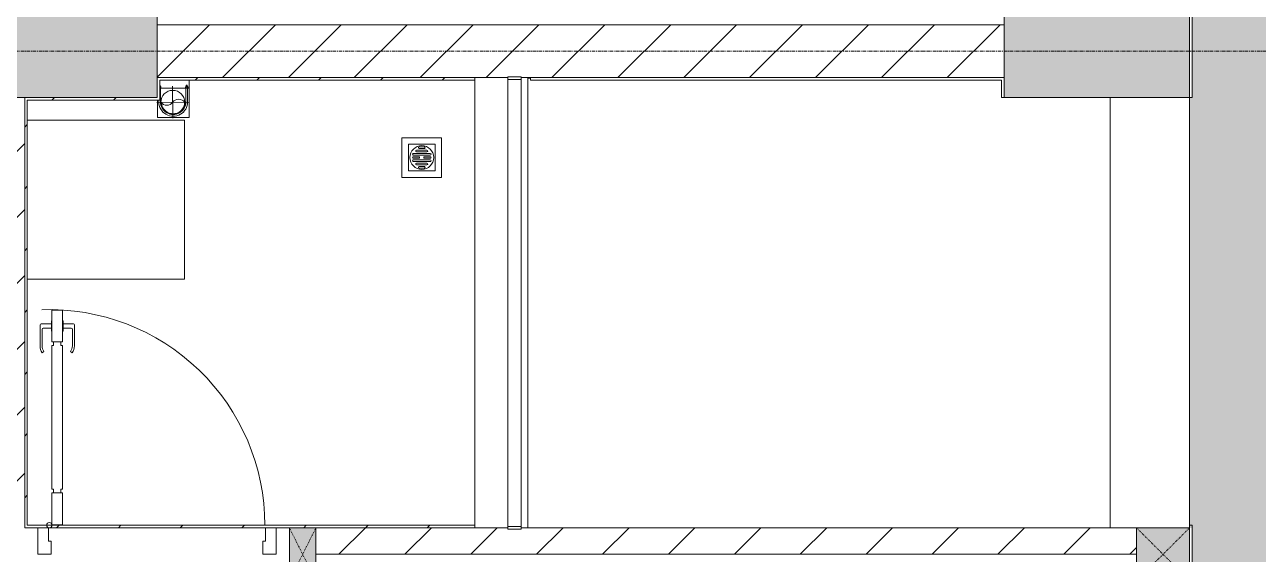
# Model space of a CAD drawing. Header units: millimetres. Extents: x 5357 to 259384, y -16348 to 109893.
# Drawn here: x 122853 to 127512, y 68037 to 70037 of the extents above; entities that cross this region are included whole.
import ezdxf

# ---------------------------------------------------------------- set-up
doc = ezdxf.new("R2010")
doc.units = ezdxf.units.MM
for name, pattern in [('Dash', [6, 3, -3]), ('Grid Line', [22.225, 12.7, -3.175, 3.175, -3.175]), ('IMPORT-CENTER _3_', [10.16, 6.35, -1.27, 1.27, -1.27])]:
    doc.linetypes.add(name, pattern=pattern)
for name, color, linetype, lineweight in [('0-1', 7, 'Continuous', 5), ('A-DETL-GENF-1', 53, 'Continuous', 9), ('A-DOOR-1', 254, 'Continuous', 9), ('A-DOOR-2', 53, 'Continuous', 9), ('A-FLOR-1', 53, 'Continuous', 9), ('A-FLOR-HRAL-1', 254, 'Continuous', 9), ('A-FLOR-HRAL-2', 53, 'Continuous', 9), ('A-FLOR-PATT', 8, 'Continuous', 9), ('A-WALL-1', 9, 'Continuous', 18), ('A-WALL-2', 53, 'Continuous', 9), ('A-WALL-3', 113, 'Continuous', 18), ('A-WALL-PATT', 111, 'Continuous', 9), ('A-WALL-PATT-1', 10, 'Continuous', 9), ('A-WALL-PATT-2', 53, 'Continuous', 9), ('G-IMPT', 8, 'Continuous', 9), ('G-IMPT-1', 254, 'Continuous', 9), ('G-IMPT-2', 8, 'IMPORT-CENTER _3_', 9), ('I-FURN-1', 254, 'Continuous', 9), ('I-WALL-1', 9, 'Continuous', 18), ('I-WALL-3', 2, 'Continuous', 18), ('M-EQPM', 50, 'Continuous', 9), ('S-BEAM-1', 53, 'Continuous', 9), ('S-COLS-1', 253, 'Continuous', 5), ('S-COLS-2', 9, 'Continuous', 18), ('S-COLS-3', 53, 'Continuous', 9), ('S-COLS-4', 254, 'Continuous', 9), ('S-COLS-5', 52, 'Continuous', 18), ('S-COLS-6', 52, 'Dash', 9), ('S-COLS-HDLN', 52, 'Dash', 9), ('S-COLS-HDLN-1', 53, 'Dash', 9), ('S-GRID-1', 1, 'Grid Line', 9)]:
    doc.layers.add(name, color=color, linetype=linetype, lineweight=lineweight)
pattern_1 = [(45, (0, 0), (-116.67262, 116.67262), [])]
pattern_2 = [(45, (0, 0), (-124.4508, 124.4508), [])]

# ---------------------------------------------------------------- blocks, each defined once
blk = doc.blocks.new('NCV_TKTC_KET CAU_rvt-1-TKCS_MB CẢNH QUAN CÂY XANH')
at = {"layer": 'S-COLS-1'}
for points in [[(123352.6, 69761.9), (123352.6, 70111.9), (122052.6, 70111.9), (122052.6, 69761.9), (122769.2, 69761.9)], [(127227.6, 69761.9), (127252.6, 69761.9), (127252.6, 70111.9), (127227.6, 70111.9), (127227.6, 70106.9), (127177.6, 70106.9), (127177.6, 70111.9), (126552.6, 70111.9), (126552.6, 69761.9), (127177.6, 69761.9)]]:
    blk.add_hatch(color=256, dxfattribs=at).paths.add_polyline_path(points)
at = {"layer": 'A-FLOR-1'}
for p, q in [((124752.6, 69835.3), (124762.6, 69835.3)), ((127252.5, 68136.9), (127252.5, 69761.9))]:
    blk.add_line(p, q, dxfattribs=at)
at = {"layer": 'S-BEAM-1'}
for p, q in [((126952.6, 69761.9), (126952.6, 68136.9)), ((127252.6, 68136.9), (127252.6, 69761.9))]:
    blk.add_line(p, q, dxfattribs=at)
at = {"layer": 'S-COLS-2'}
for p, q in [((123352.6, 69761.9), (123352.6, 70111.9)), ((126552.6, 70111.9), (126552.6, 69761.9)), ((127252.6, 69761.9), (127252.6, 70111.9)), ((122052.6, 69761.9), (123352.6, 69761.9)), ((126552.6, 69761.9), (127252.6, 69761.9))]:
    blk.add_line(p, q, dxfattribs=at)
blk = doc.blocks.new('MAY GIAT - MAY GIAT_dwg-V70-TKCS_MB CẢNH QUAN CÂY XANH')
at = {"layer": 'G-IMPT-1'}
blk.add_line((5, 596.6), (5, 2.3), dxfattribs=at)
at = {"layer": 'G-IMPT-1', "flags": 128}
blk.add_lwpolyline([(605, 2.3), (605, 596.6), (5, 596.6)], dxfattribs=at)
blk = doc.blocks.new('MAY GIAT - MAY GIAT-V140-TKCS_MB CẢNH QUAN CÂY XANH')
at = {"layer": 'I-FURN-1'}
for p, q in [((5, -596.6), (5, -2.3)), ((605, -2.3), (605, -596.6)), ((605, -596.6), (5, -596.6))]:
    blk.add_line(p, q, dxfattribs=at)
at = {"extrusion": (0, 0, -1), "zscale": -1, "rotation": 180}
blk.add_blockref('MAY GIAT - MAY GIAT_dwg-V70-TKCS_MB CẢNH QUAN CÂY XANH', (0, 0), dxfattribs=at)
blk = doc.blocks.new('Railing - 50 x 10mm-457210-TKCS_MB CẢNH QUAN CÂY XANH')
at = {"layer": 'A-FLOR-HRAL-2'}
for p, q in [((25, 5), (-25, 5)), ((-25, 5), (-25, -5)), ((25, -5), (25, 5)), ((-25, -5), (25, -5))]:
    blk.add_line(p, q, dxfattribs=at)
blk = doc.blocks.new('Railing - Railing-1032603-TKCS_MB CẢNH QUAN CÂY XANH')
at = {"layer": 'A-FLOR-HRAL-2'}
for p, q in [((101769.1, 60569.6), (101769.1, 58880.8)), ((101819.1, 58880.8), (101819.1, 60569.6))]:
    blk.add_line(p, q, dxfattribs=at)
at = {"extrusion": (0, 0, -1), "zscale": -1}
for p in [(-101794.1, 60574.6), (-101794.1, 58875.8)]:
    blk.add_blockref('Railing - 50 x 10mm-457210-TKCS_MB CẢNH QUAN CÂY XANH', p, dxfattribs=at)
blk = doc.blocks.new('DOOR_CW_01 CANH MO-PANEL KINH - DIG_01-900x2200-CỬA NHÔM KÍNH-400868-TKCS_MB CẢNH QUAN CÂY XANH')
at = {"layer": 'A-DETL-GENF-1'}
for p, q in [((-397, 872), (-357, 872)), ((-397, 752), (-397, 872)), ((-357, 872), (-357, 752)), ((-442, 737), (-442, 816.5)), ((-399, 820.5), (-438, 820.5)), ((-434, 799.5), (-434, 737)), ((-399, 803.5), (-430, 803.5)), ((-399, 831.8), (-397, 831.8)), ((-399, 792.2), (-399, 831.8)), ((-397, 792.2), (-399, 792.2)), ((-397, 792.2), (-397, 831.8)), ((-357, 792.2), (-357, 831.8)), ((-355, 831.8), (-357, 831.8)), ((-357, 792.2), (-355, 792.2)), ((-355, 792.2), (-355, 831.8)), ((-355, 820.5), (-316, 820.5)), ((-355, 803.5), (-324, 803.5)), ((-320, 799.5), (-320, 737)), ((-312, 737), (-312, 816.5)), ((-357, 752), (-397, 752)), ((-363, 752), (-391, 752)), ((-391, 752), (-391, 738)), ((-363, 738), (-363, 752)), ((-433.9, 711.2), (-427.3, 715.8)), ((-397, 738), (-391, 738)), ((-397, 738), (-397, 196)), ((-357, 738), (-363, 738)), ((-357, 196), (-357, 738)), ((-320.1, 711.2), (-326.7, 715.8)), ((-397, 196), (-391, 196)), ((-391, 196), (-391, 182)), ((-357, 196), (-363, 196)), ((-363, 182), (-363, 196)), ((-357, 182), (-397, 182)), ((-397, 182), (-397, 62)), ((-391, 182), (-363, 182)), ((-357, 62), (-357, 182)), ((-397, 62), (-357, 62))]:
    blk.add_line(p, q, dxfattribs=at)
blk.add_circle((-407, 60), 10, dxfattribs=at)
for centre, radius, start, end in [((-407, 60), 814, 360, 92), ((-438, 816.5), 4, 90, 180), ((-430, 799.5), 4, 90, 180), ((-324, 799.5), 4, 360, 90), ((-316, 816.5), 4, 0, 90), ((-397, 737), 45, 180, 215), ((-397, 737), 37, 180, 215), ((-357, 737), 37, 325, 0), ((-357, 737), 45, 325, 0)]:
    blk.add_arc(centre, radius, start, end, dxfattribs=at)
at = {"layer": 'A-DOOR-2'}
for p, q in [((-410, 50), (-450, 50)), ((-450, 50), (-450, -50)), ((-410, 0), (-410, 50)), ((-407, 50), (-382, 50)), ((450, 50), (410, 50)), ((410, 50), (410, 0)), ((450, -50), (450, 50)), ((-400, 0), (-410, 0)), ((-400, -50), (-400, 0)), ((410, 0), (400, 0)), ((400, 0), (400, -50)), ((-450, -50), (-400, -50)), ((400, -50), (450, -50))]:
    blk.add_line(p, q, dxfattribs=at)
blk = doc.blocks.new('G1_SOF - BO TRU - 100x200-V59-TKCS_MB CẢNH QUAN CÂY XANH')
at = {"layer": 'S-COLS-3'}
blk.add_hatch(color=256, dxfattribs=at).paths.add_polyline_path([(-50, -100), (50, -100), (50, 100), (-50, 100)])
at = {"layer": 'S-COLS-2'}
for p, q in [((-50, 100), (50, 100)), ((-50, -100), (-50, 100)), ((50, 100), (50, -100)), ((50, -100), (-50, -100))]:
    blk.add_line(p, q, dxfattribs=at)
at = {"layer": 'S-COLS-HDLN-1'}
for p, q in [((50, -100), (-50, 100)), ((-50, -100), (50, 100))]:
    blk.add_line(p, q, dxfattribs=at)
blk = doc.blocks.new('NCV_TKTC_TANG 1_rvt-1-TKCS_MB CẢNH QUAN CÂY XANH')
at = {"layer": 'A-WALL-PATT-1'}
h = blk.add_hatch(dxfattribs=at)
h.set_pattern_fill('FP_2', color=256, style=0, pattern_type=2)
h.set_pattern_definition(pattern_2)
h.paths.add_polyline_path([(122769.2, 65036.9), (122852.6, 65036.9), (122852.6, 65937.3), (122752.6, 65937.3), (122752.6, 65036.9)])
h.paths.add_polyline_path([(122802.6, 66737.3), (122852.6, 66737.3), (122852.6, 67036.9), (122752.6, 67036.9), (122752.6, 66737.3), (122769.2, 66737.3)])
h.paths.add_polyline_path([(122769.2, 68136.9), (122852.6, 68136.9), (122852.6, 69761.9), (122752.6, 69761.9), (122752.6, 68136.9)])
h = blk.add_hatch(dxfattribs=at)
h.set_pattern_fill('FP_2', color=256, style=0, pattern_type=2)
h.set_pattern_definition(pattern_2)
h.paths.add_polyline_path([(127052.6, 68036.9), (127052.6, 68136.9), (124727.6, 68136.9), (124727.6, 68131.5), (124677.6, 68131.5), (124677.6, 68136.9), (123952.6, 68136.9), (123952.6, 68036.9), (126400.5, 68036.9)])
at = {"layer": 'A-WALL-PATT-2'}
h = blk.add_hatch(dxfattribs=at)
h.set_pattern_fill('FP_10', color=256, style=0, pattern_type=2)
h.set_pattern_definition(pattern_1)
h.paths.add_polyline_path([(123979.6, 69826.9), (124552.6, 69826.9), (124552.6, 69836.9), (123352.6, 69836.9), (123352.6, 69826.9), (123374.4, 69826.9)])
h = blk.add_hatch(dxfattribs=at)
h.set_pattern_fill('FP_10', color=256, style=0, pattern_type=2)
h.set_pattern_definition(pattern_1)
h.paths.add_polyline_path([(122862.6, 68146.9), (122862.6, 69761.9), (122852.6, 69761.9), (122852.6, 68146.9)])
h = blk.add_hatch(dxfattribs=at)
h.set_pattern_fill('FP_10', color=256, style=0, pattern_type=2)
h.set_pattern_definition(pattern_1)
h.paths.add_polyline_path([(123362.6, 69751.9), (123362.6, 69761.9), (122862.6, 69761.9), (122862.6, 69751.9)])
h = blk.add_hatch(dxfattribs=at)
h.set_pattern_fill('FP_10', color=256, style=0, pattern_type=2)
h.set_pattern_definition(pattern_1)
h.paths.add_polyline_path([(123802.6, 68136.9), (124552.6, 68136.9), (124552.6, 68146.9), (122852.6, 68146.9), (122852.6, 68136.9), (123762.6, 68136.9)])
at = {"layer": 'A-WALL-1'}
for p, q in [((124677.6, 68136.9), (123952.6, 68136.9)), ((127052.6, 68136.9), (124727.6, 68136.9)), ((127052.6, 68036.9), (127052.6, 68136.9)), ((123952.6, 68036.9), (127052.6, 68036.9))]:
    blk.add_line(p, q, dxfattribs=at)
at = {"layer": 'A-WALL-2'}
for p, q in [((124552.6, 68146.9), (124552.6, 69826.9)), ((124752.6, 69836.9), (124752.6, 68136.9))]:
    blk.add_line(p, q, dxfattribs=at)
at = {"layer": 'I-WALL-1'}
for p, q in [((124552.6, 69836.9), (123352.6, 69836.9)), ((123352.6, 69836.9), (123352.6, 69826.9)), ((123352.6, 69826.9), (123352.6, 69761.9)), ((123362.6, 69826.9), (124552.6, 69826.9)), ((123362.6, 69761.9), (123362.6, 69826.9)), ((124552.6, 69826.9), (124552.6, 69836.9)), ((122862.6, 69761.9), (122852.6, 69761.9)), ((122852.6, 69761.9), (122852.6, 68146.9)), ((123352.6, 69761.9), (122862.6, 69761.9)), ((123362.6, 69751.9), (123362.6, 69761.9)), ((122862.6, 68146.9), (122862.6, 69751.9)), ((122862.6, 69751.9), (123362.6, 69751.9)), ((122852.6, 68146.9), (122852.6, 68136.9)), ((122852.6, 68136.9), (122902.6, 68136.9)), ((124552.6, 68146.9), (122862.6, 68146.9)), ((122942.6, 68136.9), (123762.6, 68136.9)), ((123802.6, 68136.9), (123852.6, 68136.9)), ((123952.6, 68136.9), (124552.6, 68136.9)), ((124552.6, 68136.9), (124552.6, 68146.9))]:
    blk.add_line(p, q, dxfattribs=at)
at = {"layer": 'A-DOOR-1'}
blk.add_blockref('DOOR_CW_01 CANH MO-PANEL KINH - DIG_01-900x2200-CỬA NHÔM KÍNH-400868-TKCS_MB CẢNH QUAN CÂY XANH', (123352.6, 68086.9), dxfattribs=at)
at = {"layer": 'A-FLOR-HRAL-1'}
blk.add_blockref('Railing - Railing-1032603-TKCS_MB CẢNH QUAN CÂY XANH', (22908.5, 9260.7), dxfattribs=at)
at = {"layer": 'I-FURN-1', "rotation": 90.00000000000087}
blk.add_blockref('MAY GIAT - MAY GIAT-V140-TKCS_MB CẢNH QUAN CÂY XANH', (122860.3, 69071.5), dxfattribs=at)
at = {"layer": 'S-COLS-4', "rotation": 180}
blk.add_blockref('G1_SOF - BO TRU - 100x200-V59-TKCS_MB CẢNH QUAN CÂY XANH', (123902.6, 68036.9), dxfattribs=at)
blk = doc.blocks.new('TKTC_XREF_251221_MB TANG 1 - TKTC_XREF_260130_MB TANG 1_dwg_CUM U_DN100-V272-TKCS_MB CẢNH QUAN CÂY XANH')
at = {"layer": 'G-IMPT'}
blk.add_hatch(color=256, dxfattribs=at).paths.add_polyline_path([(61, 0), (58.9, -15.8), (52.8, -30.5), (43.1, -43.1), (30.5, -52.8), (15.8, -58.9), (0, -61), (0, -57), (14.8, -55.1), (28.5, -49.4), (40.3, -40.3), (49.4, -28.5), (55.1, -14.8), (57, 0), (55.1, 14.8), (49.4, 28.5), (40.3, 40.3), (28, 49.6), (14.8, 55.1), (0, 57), (0, 61), (15.8, 58.9), (34.7, 49.6), (43.1, 43.1), (52.8, 30.5), (58.9, 15.8)])
for p, q in [((-78.1, 62.4), (-72.7, 62.4)), ((-72.7, 64.5), (-72.7, 60.7)), ((-66.9, 62.1), (-71.7, 62.1)), ((-8, 69), (0, 69)), ((-79.1, -63.4), (-79.1, -66.6)), ((-76.6, -63.4), (-76.6, -66.6)), ((-74.6, -63.4), (-74.6, -66.6)), ((-72.7, -60.7), (-72.7, -69.3)), ((-66.9, -62.1), (-71.7, -62.1)), ((-66.9, -67.9), (-71.7, -67.9)), ((-65, -69), (0, -69))]:
    blk.add_line(p, q, dxfattribs=at)
at = {"layer": 'G-IMPT', "flags": 128}
for points in [[(-71.7, 59.2), (-66.9, 59.2), (-66.9, 64.5)], [(-65, 64.5), (-65, 57.3), (-66.9, 57.3), (-66.9, 59.2)], [(-65, 61), (0, 61), (0, 57)], [(-66.9, -59.2), (-66.9, -57.3), (-65, -57.3), (-65, -72.7), (-66.9, -72.7), (-66.9, -70.8)], [(-65, -61), (0, -61), (0, -57)], [(-72.7, -62.4), (-78.1, -62.4), (-78.1, -67.6), (-72.7, -67.6)], [(-71.7, -70.8), (-66.9, -70.8), (-66.9, -59.2), (-71.7, -59.2)]]:
    blk.add_lwpolyline(points, dxfattribs=at)
at = {"layer": 'G-IMPT'}
for centre, radius, start, end in [((-78.1, 63.4), 0.96, 180, 270), ((-71.1, 60.7), 1.56, 112.61986, 247.38014), ((0, 0), 69, 270, 90), ((0, 0), 61, 270, 90), ((0, 0), 57, 270, 90), ((-78.1, -63.4), 0.96, 90, 180), ((-78.1, -66.6), 0.96, 180, 270), ((-71.1, -60.7), 1.56, 112.61986, 247.38014), ((-67.9, -65), 4.8, 143.1301, 216.8699), ((-71.1, -69.3), 1.56, 112.61986, 247.38014)]:
    blk.add_arc(centre, radius, start, end, dxfattribs=at)
blk = doc.blocks.new('TKTC_XREF_251221_MB TANG 1 - TKTC_XREF_260130_MB TANG 1_dwg_$cc-4202114-TKCS_MB CẢNH QUAN CÂY XANH')
at = {"layer": 'G-IMPT'}
blk.add_circle((0, 0), 0.5, dxfattribs=at)
for centre, radius, start, end in [((0, 0), 0.5, 90, 270), ((0.188, 0.25), 0.313, 126.8699, 233.1301), ((-0.188, -0.25), 0.313, 306.8699, 53.1301)]:
    blk.add_arc(centre, radius, start, end, dxfattribs=at)
at = {"layer": 'G-IMPT-2'}
for p, q in [((0, -0.673), (0, 0.673)), ((-0.673, 0), (0.673, 0))]:
    blk.add_line(p, q, dxfattribs=at)
blk = doc.blocks.new('TKTC_XREF_251221_MB TANG 1 - TKTC_XREF_260130_MB TANG 1_dwg_THU NUOC - THU NUOC-444531-TKCS_MB TẦNG 1-4202124-TKCS_MB CẢNH QUAN CÂY XANH')
at = {"layer": 'M-EQPM'}
for p, q in [((-23.3, 10.8), (40.9, 10.8)), ((40.9, 4.8), (-23.3, 4.8)), ((-11, 23.3), (28.5, 23.3)), ((28.5, 17.3), (-11, 17.3)), ((-1.1, 35.6), (18.5, 35.6)), ((18.5, 29.6), (-1.1, 29.6)), ((-23.3, -13.6), (40.9, -13.6)), ((40.9, -19.6), (-23.3, -19.6)), ((-11, -26.1), (28.5, -26.1)), ((28.5, -32.1), (-11, -32.1)), ((-1.1, -38.5), (18.5, -38.5)), ((18.5, -44.5), (-1.1, -44.5))]:
    blk.add_line(p, q, dxfattribs=at)
at = {"layer": 'M-EQPM', "flags": 128}
for points in [[(83.7, -79.4), (83.7, 70.6), (-66.3, 70.6), (-66.3, -79.4)], [(58.7, -54.4), (58.7, 45.6), (-41.3, 45.6), (-41.3, -54.4)]]:
    blk.add_lwpolyline(points, close=True, dxfattribs=at)
for points in [[(-23.3, -1.2), (0.7, -1.2), (0.7, -7.2), (-23.3, -7.2)], [(40.9, -7.2), (16.7, -7.2), (16.7, -1.2), (40.9, -1.2)]]:
    blk.add_lwpolyline(points, dxfattribs=at)
at = {"layer": 'M-EQPM'}
for centre, radius, start, end in [((8.7, -4.4), 45, 360, 180), ((8.7, -4.4), 45, 360, 180), ((-23.3, 7.8), 3, 90, 270), ((-11, 20.3), 3, 90, 270), ((-1.1, 32.6), 3, 90, 270), ((18.5, 32.6), 3, 270, 90), ((28.5, 20.3), 3, 270, 90), ((40.9, 7.8), 3, 270, 90), ((8.7, -4.4), 45, 180, 360), ((8.7, -4.4), 45, 180, 360), ((-23.3, -4.2), 3, 90, 270), ((-23.3, -16.6), 3, 90, 270), ((-11, -29.1), 3, 90, 270), ((-1.1, -41.5), 3, 90, 270), ((18.5, -41.5), 3, 270, 90), ((28.5, -29.1), 3, 270, 90), ((40.9, -4.2), 3, 270, 90), ((40.9, -16.6), 3, 270, 90)]:
    blk.add_arc(centre, radius, start, end, dxfattribs=at)
blk = doc.blocks.new('TKTC_XREF_251221_MB TANG 1 - TKTC_XREF_260130_MB TANG 1_dwg-4202109-TKCS_MB CẢNH QUAN CÂY XANH')
at = {"layer": 'G-IMPT'}
for p, q in [((-79797.5, -331594.7), (-79797.5, -331659.6)), ((-75899.1, -333209.7), (-75899.1, -331584.7))]:
    blk.add_line(p, q, dxfattribs=at)
at = {"layer": 'G-IMPT', "flags": 128}
for points in [[(-79789.1, -331549.7), (-79677.7, -331549.7), (-79677.7, -331519.7)], [(-79797.5, -331659.6), (-79677.9, -331659.6), (-79677.9, -331549.7), (-79789.1, -331549.7)]]:
    blk.add_lwpolyline(points, dxfattribs=at)
at = {"xscale": 90.00000000005122, "yscale": 90.00000000005122, "zscale": 90.00000000005122, "rotation": 90.37402677993775}
blk.add_blockref('TKTC_XREF_251221_MB TANG 1 - TKTC_XREF_260130_MB TANG 1_dwg_$cc-4202114-TKCS_MB CẢNH QUAN CÂY XANH', (-79739.9, -331602.6), dxfattribs=at)
at = {"extrusion": (0, 0, -1), "xscale": 0.7894736842105242, "yscale": 0.7894736842105242, "zscale": -0.7894736842105242, "rotation": 269.9999999984439}
blk.add_blockref('TKTC_XREF_251221_MB TANG 1 - TKTC_XREF_260130_MB TANG 1_dwg_CUM U_DN100-V272-TKCS_MB CẢNH QUAN CÂY XANH', (79738.1, -331601), dxfattribs=at)
at = {"extrusion": (0, 0, -1), "zscale": -1}
blk.add_blockref('TKTC_XREF_251221_MB TANG 1 - TKTC_XREF_260130_MB TANG 1_dwg_THU NUOC - THU NUOC-444531-TKCS_MB TẦNG 1-4202124-TKCS_MB CẢNH QUAN CÂY XANH', (78790.5, -331807), dxfattribs=at)
blk = doc.blocks.new('TKTC_XREF_251221_MB TANG 1 - TKTC_XREF_251221_MB TANG 1-2038492-TKCS_MB CẢNH QUAN CÂY XANH')
blk.add_blockref('TKTC_XREF_251221_MB TANG 1 - TKTC_XREF_260130_MB TANG 1_dwg-4202109-TKCS_MB CẢNH QUAN CÂY XANH', (169499.1, 384109.7))
blk = doc.blocks.new('G1_SOF - BO TRU - 200x200-3051103-TKCS_MB CẢNH QUAN CÂY XANH')
at = {"layer": 'S-COLS-HDLN'}
for p, q in [((-100, -100), (100, 100)), ((100, -100), (-100, 100))]:
    blk.add_line(p, q, dxfattribs=at)

msp = doc.modelspace()

# ---------------------------------------------------------------- hatches: boundary and pattern name
at = {"layer": 'A-FLOR-PATT'}
h = msp.add_hatch(dxfattribs=at)
h.set_pattern_fill('FP_23', color=256, style=0, pattern_type=2)
h.set_pattern_definition([(0, (167.64, 11.2), (558.8, 558.8), [83.82, -16.764, 22.352, -16.764, -419.1]), (0, (167.64, 11.2), (558.8, 558.8), [-139.7, 83.82, -335.28]), (0, (139.7, 27.94), (558.8, 558.8), [55.88, -41.91, 83.82, -41.91, -335.28]), (0, (139.7, 27.94), (558.8, 558.8), [-223.52, 55.88, -279.4]), (0, (335.3, 251.46), (558.8, 558.8), [69.85, -27.94, 69.85, -391.16]), (0, (55.9, 363.2), (558.8, 558.8), [27.94, -55.88, 27.94, -447.04]), (90, (111.76, 363.2), (-558.8, 558.8), [50.292, -508.508]), (90, (279.4, 27.94), (-558.8, 558.8), [55.88, -502.92]), (90, (419.1, 251.46), (-558.8, 558.8), [55.88, -502.92]), (45, (352.04, 22.35), (0, 558.7996), [55.88, -734.383]), (135, (206.76, 22.35), (-558.7996, 0), [55.88, -734.383]), (63.435, (335.28, 25.15), (-0.0005, 558.8001), [55.88, -1193.635]), (75.964, (307.34, 27.94), (-0.00237, 558.80038), [55.88, -2248.111]), (75.964, (447.04, 251.46), (-0.00237, 558.80038), [44.704, -2259.287]), (75.964, (122.94, 363.22), (-0.00237, 558.80038), [39.116, -2264.875]), (104.036, (251.46, 27.94), (0.00237, 558.80038), [55.88, -2248.111]), (104.036, (391.16, 251.46), (0.00237, 558.80038), [44.704, -2259.287]), (104.036, (100.58, 363.22), (0.00237, 558.80038), [39.116, -2264.875]), (116.565, (223.52, 25.15), (0.0005, 558.8001), [55.88, -1193.634])])
h.paths.add_polyline_path([(127279.7, 17346.9), (128821.3, 17348), (128913.1, 17354.5), (129012.7, 17373), (129095.6, 17396.9), (129203.1, 17443.5), (129291.6, 17495), (129356.5, 17541.1), (129431, 17607.6), (129497.5, 17682), (129555.2, 17763.4), (129603.5, 17850.8), (129641.7, 17943), (129669.3, 18038.9), (129686.7, 18149), (129691.6, 18236.9), (129691.6, 33727.4), (128462.6, 33727.4), (128462.6, 33737.4), (127262.6, 33737.4), (127262.6, 27336.9), (127252.6, 27336.9), (127252.6, 25721.9), (127262.6, 25721.9), (127262.6, 19136.9), (127252.6, 19136.9), (127252.6, 17346.9)])
h.paths.add_polyline_path([(127262.6, 37137.4), (129701.6, 37137.4), (129701.6, 40386.3), (129693.8, 40471.7), (129671.1, 40555.4), (129647.1, 40613.3), (129606.1, 40680.2), (129555.2, 40739.9), (129495.5, 40790.8), (129426.5, 40832.7), (129356.1, 40861.9), (129279.8, 40880.2), (129201.6, 40886.3), (128501.6, 40886.3), (128501.6, 61586.3), (129201.6, 61586.3), (129287, 61594.2), (129370.7, 61616.8), (129428.6, 61640.8), (129495.5, 61681.8), (129555.2, 61732.8), (129606.1, 61792.4), (129647.1, 61859.3), (129677.2, 61931.8), (129695.5, 62008.1), (129701.6, 62086.3), (129700.3, 74388.5), (129695.3, 74585.1), (129676.5, 74832.7), (129645.1, 75078.9), (129601.3, 75323.3), (129545.2, 75565.1), (129476.9, 75803.8), (129396.6, 76038.7), (129304.5, 76269.3), (129200.9, 76494.9), (129085.9, 76714.9), (128959, 76930.4), (128817.7, 77143.9), (128666.7, 77348.2), (128506.4, 77543.2), (128337.2, 77728.8), (128159.4, 77904.8), (127973.6, 78071), (127780.1, 78227), (127579.5, 78372.8), (127372.1, 78507.9), (127154.9, 78634.2), (126917.8, 78755.4), (126691.3, 78856.9), (126486.1, 78937.9), (126253.1, 79016.6), (126016.5, 79083.6), (125777.1, 79138.6), (125535.3, 79181.5), (125291.7, 79212.2), (125047, 79230.7), (124801.6, 79236.9), (118352.6, 79236.9), (118352.6, 78636.9), (118652.6, 78636.9), (118652.6, 78246.9), (122742.5, 78246.9), (122742.5, 78236.9), (122752.5, 78236.9), (122752.5, 79046.9), (125162.5, 79046.9), (125162.9, 78246.9), (127252.6, 78246.9), (127252.6, 76536.9), (127262.6, 76536.9), (127262.6, 69762.3), (127252.6, 69761.9), (127252.6, 68136.9), (127262.1, 68136.9), (127262.6, 61561.9), (127252.6, 61561.9), (127252.6, 59946.9), (127262.6, 59946.9), (127262.6, 53361.9), (127252.6, 53361.9), (127252.6, 51736.9), (127262.6, 51736.9), (127262.6, 45161.9), (127252.6, 45161.9), (127252.6, 43536.9), (127262.6, 43536.9), (127262.6, 37150.6)])
h.paths.add_polyline_path([(114552.6, 78246.9), (114552.6, 78636.9), (114552.6, 78639), (114552.6, 78649), (114852.6, 78649), (114852.6, 79318.2), (100352.6, 79318.2), (100172.4, 79311.5), (99993.1, 79291.8), (99836.3, 79264.3), (99668, 79222.6), (99503.1, 79169.4), (99342.2, 79104.8), (99165.7, 79017.6), (99035.8, 78943.1), (98891.7, 78846.8), (98754.7, 78740.6), (98625.3, 78625.3), (98504.2, 78501.2), (98392, 78369), (98301.8, 78246.9), (114542.6, 78246.9)])
at = {"layer": 'A-WALL-PATT'}
h = msp.add_hatch(dxfattribs=at)
h.set_pattern_fill('FP_1', color=256, style=0, pattern_type=2)
h.set_pattern_definition(pattern_2)
h.paths.add_polyline_path([(126552.6, 69836.9), (126552.6, 70036.9), (123352.6, 70036.9), (123352.6, 69836.9), (124677.6, 69836.9), (124677.6, 69840.3), (124727.6, 69840.3), (124727.6, 69836.9), (126400.5, 69836.9)])
at = {"layer": 'S-COLS-1'}
msp.add_hatch(color=256, dxfattribs=at).paths.add_polyline_path([(127052.6, 67936.9), (127252.6, 67936.9), (127252.6, 68136.9), (127052.6, 68136.9)])

# ---------------------------------------------------------------- linework, layer by layer
at = {"layer": 'A-WALL-3'}
for p, q in [((127252.6, 70111.9), (127252.6, 69762.3)), ((127262.6, 69762.3), (127262.6, 70111.9)), ((126552.6, 70036.9), (123352.6, 70036.9)), ((123352.6, 70036.9), (123352.6, 69836.9)), ((126552.6, 69836.9), (126552.6, 70036.9)), ((123352.6, 69836.9), (124677.6, 69836.9)), ((124727.6, 69836.9), (126552.6, 69836.9)), ((127252.6, 69762.3), (127262.6, 69762.3)), ((127262.1, 68146.9), (127252.1, 68146.9)), ((127252.1, 68136.9), (127252.6, 68136.9)), ((127252.6, 68136.9), (127252.6, 67936.9)), ((127262.1, 65035.3), (127262.1, 68146.9))]:
    msp.add_line(p, q, dxfattribs=at)
at = {"layer": 'I-WALL-3'}
for p, q in [((126552.6, 69836.9), (124762.6, 69836.9)), ((124762.6, 69836.9), (124762.6, 69826.9)), ((124762.6, 69826.9), (126542.6, 69826.9)), ((126542.6, 69826.9), (126542.6, 69761.9)), ((126552.6, 69761.9), (126552.6, 69836.9)), ((126542.6, 69761.9), (126552.6, 69761.9))]:
    msp.add_line(p, q, dxfattribs=at)
at = {"layer": 'S-COLS-5'}
for p, q in [((127252.6, 68136.9), (127052.6, 68136.9)), ((127052.6, 68136.9), (127052.6, 67936.9)), ((127252.6, 67936.9), (127252.6, 68136.9))]:
    msp.add_line(p, q, dxfattribs=at)
at = {"layer": 'S-GRID-1'}
for p, q in [((127252.6, 20960.6), (127252.6, 80482.7)), ((130319.3, 69936.9), (29351.8, 69936.9))]:
    msp.add_line(p, q, dxfattribs=at)

# ---------------------------------------------------------------- block references
at = {"layer": '0-1'}
for name in ['NCV_TKTC_KET CAU_rvt-1-TKCS_MB CẢNH QUAN CÂY XANH', 'NCV_TKTC_TANG 1_rvt-1-TKCS_MB CẢNH QUAN CÂY XANH']:
    msp.add_blockref(name, (0, 0), dxfattribs=at)
at = {"layer": 'M-EQPM'}
msp.add_blockref('TKTC_XREF_251221_MB TANG 1 - TKTC_XREF_251221_MB TANG 1-2038492-TKCS_MB CẢNH QUAN CÂY XANH', (33652.6, 17236.9), dxfattribs=at)
at = {"layer": 'S-COLS-6', "rotation": 180}
msp.add_blockref('G1_SOF - BO TRU - 200x200-3051103-TKCS_MB CẢNH QUAN CÂY XANH', (127152.6, 68036.9), dxfattribs=at)

doc.saveas('drawing.dxf')
